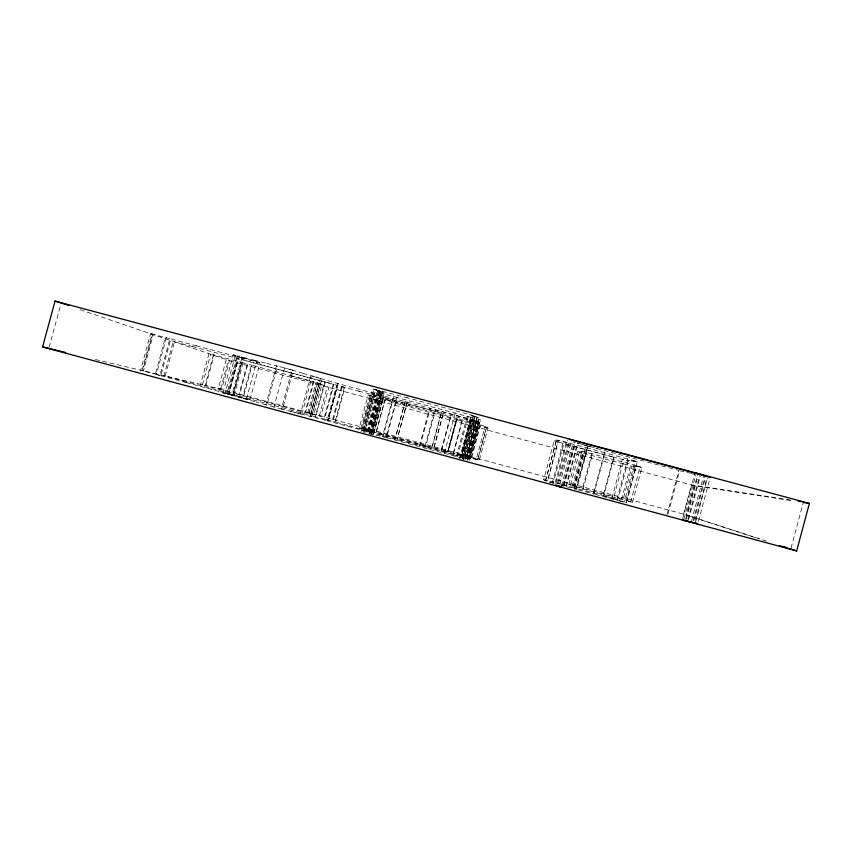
<?xml version="1.0" encoding="UTF-8"?>
<svg xmlns="http://www.w3.org/2000/svg" width="852" height="852" viewBox="0 0 852 852"><rect width="100%" height="100%" fill="white"/><g stroke="black" fill="none" stroke-linecap="round" stroke-linejoin="round"><path stroke-width="0.64" stroke-dasharray="4.26 3.19" d="M567.166 442.539L558.529 440.505L547.506 481.444L545.642 480.262M566.165 442.22L555.003 483.638L545.472 480.901L543.683 479.719L554.162 440.803L556.505 439.952L587.805 448.024L576.644 489.485L561.372 485.352M555.93 483.872L567.794 439.824M557.506 483.361L569.019 440.612M558.582 483.244L570.116 440.42M559.817 483.979L570.989 442.507M561.468 485.874L573.396 441.592M562.778 486.194L574.674 441.996M563.523 485.651L575.185 442.348M564.035 485.959L575.473 443.455M565.813 486.279L577.475 442.933L587.369 445.852L575.792 488.867M566.335 486.588L578.125 442.806M568.902 484.437L577.741 451.613L581.799 451.283L592.534 453.956L583.087 489.037L568.902 484.437L574.525 485.917L583.332 453.2L577.741 451.613M572.438 486.055L581.799 451.283M574.589 488.515L586.144 445.575L577.624 443.061M617.892 499.773L613.461 498.473L623.866 459.771L613.653 457.13L603.28 495.672L626.263 502.744L637.307 461.656L627.786 458.983L616.699 500.22L626.263 502.744M613.461 498.473L603.738 495.779L614.09 457.29L572.555 446.075M611.938 498.079L622.365 459.345L628.393 460.762M632.514 502.318L641.907 467.407L635.23 465.437L625.783 500.582L632.514 502.318L621.758 498.739L630.618 465.799L641.907 467.407M666.946 514.853L678.874 470.464L596.773 448.493M668.074 513.777L679.64 470.73L690.067 473.169M682.665 518.634L694.955 472.903M683.911 518.996L695.882 474.447M766.512 541.084L686.137 514.832L693.986 485.597L793.659 500.976M685.743 518.836L697.532 474.958M686.424 519.081L697.926 476.289M687.915 519.411L699.694 475.565M688.565 519.645L700.387 475.629M691.526 520.923L703.731 475.512M693.081 520.934L704.966 476.694M694.039 520.263L705.232 478.579M695.562 520.242L706.755 478.558M695.679 521.839L707.384 478.26M698.427 521.211L709.791 478.888M791.093 547.985L803.447 501.935M186.599 382.633L159.942 375.444L169.91 338.691L196.546 345.891M165.171 376.02L174.468 341.705M202.393 384.784L210.678 354.176M220.583 389.023L228.336 360.375M222.958 392.878L233.256 354.869L239.199 356.349L228.868 394.529L222.958 392.878L249.966 399.833L259.988 362.792L235.29 355.614M235.301 355.433L225.013 393.422L226.792 393.826L237.016 356.072L233.256 354.869M232.862 395.371L243.022 357.883M234.119 395.722L244.279 358.191M246.494 398.906L256.527 361.834M274.056 407.011L265.909 404.828L276.474 365.764L291.991 370.034L281.458 408.981L301.885 414.274L312.247 375.977L301.288 372.856M290.873 411.378L300.458 413.87L310.799 375.615L338.319 383.688L328.222 421.058L310.149 416.319L320.363 378.554M313.291 381.771L304.973 412.506L310.948 414.083L319.234 383.443L251.361 365.061L243.044 395.797L283.173 406.638M307.615 413.177L315.9 382.559L317.061 382.857L308.775 413.497L307.615 413.177L313.77 414.743L321.971 384.422L315.9 382.559M310.948 414.083L309.255 413.614L317.53 383.017L319.234 383.443M192.296 346.498L324.655 381.771L315.208 416.713L324.516 419.141L333.899 384.433L246.665 360.928M325.24 381.898L315.783 416.884L237.282 395.594M333.249 384.295L323.877 418.95L328.041 420.1L337.424 385.381L324.655 381.771M342.195 386.797L332.866 421.335L327.317 419.887L336.689 385.221L359.65 391.409M344.357 387.383L335.017 421.921L350.278 426.085M363.527 429.142L359.267 427.928L368.181 394.945L372.484 395.967L363.527 429.142L368.66 430.569L377.649 397.277L450.676 417.011L441.709 450.261L448.205 452.061L457.204 418.683L450.165 416.841L441.187 450.144L479.356 460.005L487.994 427.97L486.769 426.799L478.281 424.349L469.282 457.758L477.727 459.569L486.364 427.523L485.129 426.373L476.183 459.537M360.96 428.386L369.864 395.403L373.964 397.213L365.316 429.227L359.267 427.928M361.099 431.826L372.686 388.927L379.971 390.685M362.718 430.792L373.868 389.513L372.686 388.927M372.441 396.819L363.804 428.812L372.59 431.133L381.195 399.29L368.181 394.945M363.346 432.422L374.923 389.556L382.505 391.387L371.184 433.274M364.241 432.571L375.753 389.971L374.923 389.556M365.902 432.646L377.117 391.143L384.358 393.134L373.165 434.584L369.331 433.956L380.844 391.334L375.753 389.971M377.958 391.558L366.818 432.805L386.542 437.758L397.394 397.565L393.283 396.436L382.42 436.661M426.234 446.097L367.926 430.388L376.925 397.043L409.503 405.797M367.798 432.166L378.948 390.876L373.868 389.513M368.554 431.985L379.406 391.803L383.091 393.656L372.324 433.945M380.013 392.112L368.873 433.359L368.213 433.242L373.165 434.584M369.853 432.933L381.185 390.983L407.118 397.767M370.322 433.402L381.185 393.166M370.439 433.423L381.291 393.219L377.117 391.143M370.865 433.987L382.079 392.474L378.948 390.876M373.996 432.709L383.538 397.373L470.805 420.813L461.241 456.299L373.996 432.709L383.538 397.373M385.477 397.937L375.945 433.221L385.477 397.937L443.274 413.454L433.615 448.834L443.274 413.454M383.006 436.842L393.88 396.553L381.291 393.219M435.553 409.844L425.436 447.321L419.472 445.745L429.61 408.183L471.646 419.599L461.55 457.066L451.496 454.35M444.35 453.179L455.788 410.77M447.683 451.933L456.704 418.524L479.09 424.53M425.137 445.276L372.036 430.974L380.631 399.162L456.576 419.642L447.992 451.464L425.116 445.287M461.89 421.165L453.339 452.87L471.688 457.854L480.272 426.043L456.225 419.578L447.651 451.368L453.679 452.976L462.242 421.229L456.576 419.642M456.416 456.416L467.844 414.061L406.574 397.565M457.439 456.757L468.898 414.285L477.29 417.086L466.033 458.813M459.675 458.429L471.252 415.51L477.29 417.086M460.048 458.419L471.252 415.51M470.837 419.418L460.751 456.832L468.387 458.855L478.664 421.793L434.871 409.705L424.775 447.119L451.645 454.414M462.21 457.748L473.435 416.127L479.048 418.012L480.475 419.834L469.58 460.24L459.739 457.567M462.146 458.994L473.648 416.362M463.179 459.516L474.862 416.191L463.509 459.494M468.675 458.845L464.532 457.737L474.532 420.643L478.664 421.793M464.532 457.737L465.149 457.737L475.011 421.144L474.532 420.643M465.671 458.823L477.013 416.756M465.874 458.525L476.95 417.469L471.539 415.819M467.514 459.697L478.419 419.248L476.95 417.469M467.62 460.389L479.048 418.012M468.387 458.855L478.451 421.548M465.149 457.737L469.111 458.823L478.994 422.177L475.011 421.144M469.111 458.823L470.016 458.791L479.676 422.954L478.994 422.177M477.823 459.984L486.769 426.799M545.472 480.901L556.505 439.952M556.143 441.506L545.727 480.198L553.417 482.221L563.79 443.679L554.162 440.803M49.16 347.254L60.865 304.121M156.342 374.422L142.06 370.577L151.997 333.931L166.268 337.807L156.342 374.422L160.868 375.679L170.815 338.979L165.363 337.52L155.415 374.198L159.942 375.444M558.529 440.505L556.132 441.325L557.9 441.954L547.474 480.677L543.683 479.719M319.33 415.861L327.232 386.638M468.206 458.301L467.343 458.323L477.216 421.729L477.876 422.454M631.194 460.975L635.134 461.102L624.09 502.147L620.49 500.731M463.477 455.618L472.029 423.891M637.307 461.656L626.497 460.25M635.262 466.566L640.097 466.928L630.704 501.817L626.231 500.167M790.422 499.954L691.462 484.873L683.592 514.171L759.228 538.943M309.255 413.614L310.65 413.923L318.861 383.528L317.53 383.017M151.997 333.931L150.58 333.611L140.665 370.183L142.06 370.577M95.381 359.501L221.658 389.321L229.433 360.641L80.216 309.713M690.919 473.446L694.678 474.351M469.91 420.537L479.676 422.954M266.804 363.357L277.464 366.072L266.91 405.073L256.303 402.144M487.994 427.97L479.57 425.83L470.986 457.684L479.356 460.005M254.002 360.13L268.188 363.761M358.639 391.1L373.623 394.923M300.458 413.87L311.566 416.713L321.79 378.916L312.247 375.977M377.649 397.277L371.057 395.562L362.089 428.769L367.926 430.388M255.27 360.513L242.117 357.094L231.765 395.328L244.875 398.928M372.558 394.604L385.732 398.054M470.623 417.224L480.475 419.834M623.238 463.871L632.067 466.204L623.217 499.123L614.398 496.716M240.956 357.712L259.988 362.792M623.568 463.989L582.47 452.998L573.673 485.672L614.739 496.801M471.018 417.373L396.787 397.447L385.956 437.577L460.155 457.652M196.035 345.71L241.574 357.925M562.192 484.575L572.043 487.227M613.653 457.13L562.895 443.477L552.533 481.955L562.565 484.692M192.861 346.679L173.254 341.418L163.967 375.668L183.574 380.972M241.915 362.59L247.857 364.187L239.561 394.827L233.618 393.219M693.986 485.597L226.163 359.842L218.431 388.416L686.137 514.832M282.97 406.596L305.548 412.677L313.866 381.898L291.299 375.785M426.16 446.065L441.709 450.261M182.999 380.833L237.857 395.733M186.066 382.505L231.584 394.817M571.649 487.099L603.738 495.779M230.956 394.668L249.966 399.833M588.594 446.192L597.199 448.546M586.144 445.575L594.419 447.854M363.09 429.674L376.222 433.263M349.256 425.819L364.166 429.951M243.587 398.598L257.698 402.495M460.325 456.065L470.016 458.791M549.945 482.147L556.026 483.883M291.991 370.034L302.694 373.208M380.844 391.334L384.358 393.134M579.424 452.05L570.574 484.894L574.152 486.513L583.513 451.752L579.424 452.05M587.262 447.928L576.122 489.325L593.897 494.075L604.995 452.817L587.262 447.928M591.81 453.733L582.353 488.856L626.923 500.901L636.391 465.703L591.81 453.733M604.43 452.721L593.343 493.904L617.572 500.475L628.68 459.175L604.43 452.721M208.942 353.697L200.646 384.316L205.822 385.732L214.129 355.071L208.942 353.697M213.383 354.837L205.066 385.541L229.05 392.026L237.367 361.291L213.383 354.837M237.964 355.976L227.612 394.21L232.639 395.552L242.98 357.371L237.964 355.976M237.261 361.291L228.943 391.984L233.725 393.262L242.032 362.59L237.261 361.291M247.186 363.974L238.88 394.657L243.715 395.967L252.032 365.263L247.186 363.974M284.611 367.947L274.035 407.022L282.576 409.301L293.12 370.3L284.611 367.947M320.554 384.05L312.365 414.349L320.799 416.266L328.904 387.404L320.554 384.05M337.807 383.581L327.711 420.899L420.132 445.937L430.281 408.321L337.807 383.581M341.46 386.638L332.142 421.122L335.571 422.049L344.89 387.564L341.46 386.638M405.158 401.569L395.019 439.153L405.158 401.569M407.192 402.165L397.053 439.685L407.192 402.165M441.304 412.858L431.73 448.333L441.304 412.858M470.304 423.337L461.72 455.181L470.304 423.337M476.438 421.197L466.449 458.238L476.438 421.197M476.609 421.069L466.555 458.344L476.609 421.069M152.583 334.165L142.667 370.716L143.424 370.929L153.349 334.335L152.583 334.165"/><path stroke-width="1.28" d="M796.652 550.924L809.4 503.404L55.05 301.075L42.6 346.902L796.652 550.924L789.122 548.464M798.228 501.146L803.447 501.935M804.15 502.595L809.4 503.404M569.36 439.355L702.474 475.139M695.328 523.117L682.324 519.901M42.6 346.902L65.625 352.483M560.222 486.322L555.589 485.129L561.127 487.142M683.57 520.263L697.735 523.778L694.881 522.766M559.146 486.503L562.437 487.461M696.222 473.179L704.7 475.693M779.399 545.546L790.752 549.263M782.839 546.42L786.609 547.644M55.05 301.075L68.767 305.453M685.413 520.093L686.084 520.338M705.914 476.055L710.142 477.61M703.731 475.512L706.723 476.609"/></g></svg>
